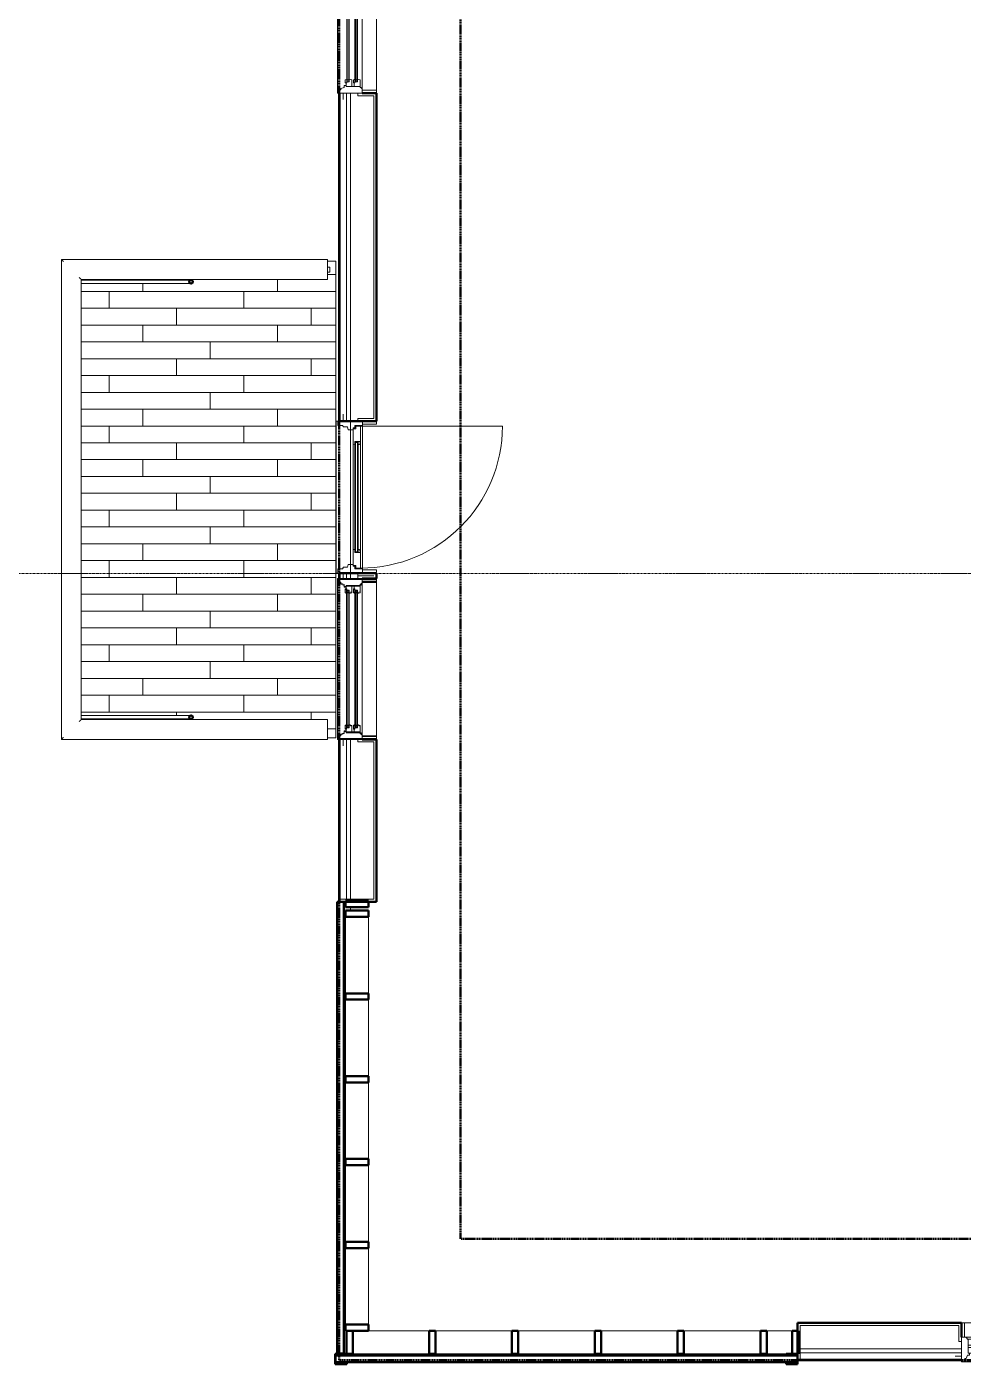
# Model space of a CAD drawing. Header units: inches. Extents: x -4235 to -464, y 9767 to 12463.
# Drawn here: x -3935 to -3712.3, y 9979.3 to 10297.2 of the extents above; entities that cross this region are included whole.
import ezdxf

# ---------------------------------------------------------------- set-up
doc = ezdxf.new("R2010")
doc.units = ezdxf.units.IN
doc.header["$MEASUREMENT"] = 0
doc.linetypes.add('Dash 1_16_', pattern=[0.125, 0.0625, -0.0625])
doc.linetypes.add('Grid Line 1_2_', pattern=[0.875, 0.5, -0.125, 0.125, -0.125])
for name, color, linetype, lineweight in [('A-DOOR-3', 31, 'Continuous', 9), ('A-DOOR-4', 31, 'Continuous', 20), ('A-DOOR-FRAM', 31, 'Continuous', 9), ('A-DOOR-FRAM-2', 31, 'Continuous', 20), ('A-DOOR-GLAZ', 31, 'Continuous', 9), ('A-FLOR-3', 192, 'Continuous', 9), ('A-FLOR-HRAL', 11, 'Continuous', 9), ('A-FLOR-PATT-1', 9, 'Continuous', 9), ('A-GLAZ-1', 151, 'Continuous', 9), ('A-GLAZ-2', 151, 'Continuous', 20), ('A-GLAZ-CWMG', 51, 'Continuous', 9), ('A-GLAZ-CWMG-1', 51, 'Continuous', 50), ('A-WALL', 113, 'Continuous', 13), ('A-WALL-4', 113, 'Continuous', 50), ('A-WALL-5', 113, 'Continuous', 9), ('C-PROP-LINE-1', 91, 'Dash 1_16_', 50), ('S-GRID-1', 1, 'Grid Line 1_2_', 9)]:
    doc.layers.add(name, color=color, linetype=linetype, lineweight=lineweight)

# ---------------------------------------------------------------- blocks, each defined once
blk = doc.blocks.new('Window-Double_Hung-Andersen-400_Series-Tilt_Wash - DOUBLE HUNG - COTTAGE - 3RD FLOOR-V3-BACKGROUND - 3RD FLOOR')
at = {"layer": 'A-GLAZ-1'}
for p, q in [((-16.29, 2.5), (-15.7, 2.5)), ((-16.29, 2.12), (-15.7, 2.12)), ((-16.29, 0.56), (-15.7, 0.56)), ((-16.29, 0.19), (-15.7, 0.19)), ((-15.82, 2.5), (-15.82, 2.12)), ((-15.82, 0.56), (-15.82, 0.19)), ((-15.7, 2.62), (15.7, 2.62)), ((-15.7, 2.5), (15.7, 2.5)), ((-15.7, 2.12), (15.7, 2.12)), ((-15.7, 2), (15.7, 2)), ((-15.7, 0.69), (15.7, 0.69)), ((-15.7, 0.56), (15.7, 0.56)), ((-15.7, 0.19), (15.7, 0.19)), ((-15.7, 0.06), (15.7, 0.06)), ((16.29, 2.5), (15.7, 2.5)), ((16.29, 2.12), (15.7, 2.12)), ((16.29, 0.56), (15.7, 0.56)), ((16.29, 0.19), (15.7, 0.19)), ((15.82, 2.5), (15.82, 2.12)), ((15.82, 0.56), (15.82, 0.19)), ((18.95, -1.06), (-18.95, -1.06)), ((-18.95, -1.06), (-18.95, -4.44)), ((-18.32, -1.06), (-18.32, -4.44)), ((18.32, -1.06), (18.32, -4.44)), ((18.95, -4.44), (18.95, -1.06)), ((18.95, -2.44), (19.01, -2.44)), ((-18.95, -4.44), (18.95, -4.44)), ((19.01, -3.94), (18.95, -3.94))]:
    blk.add_line(p, q, dxfattribs=at)
at = {"layer": 'A-GLAZ-2'}
for p, q in [((-19.01, 3.44), (-20.51, 3.44)), ((19.01, 4.81), (-19.01, 4.81)), ((-19.01, 4.81), (-19.01, -1.06)), ((-18.2, 4.81), (-18.2, 4)), ((-18.2, 4), (-17.92, 4)), ((-17.92, 4), (-17.61, 3.19)), ((-17.61, 3.19), (-17.14, 3.19)), ((-17.14, 3.19), (-17.14, 2.75)), ((17.14, 3.19), (17.14, 2.75)), ((17.61, 3.19), (17.14, 3.19)), ((17.92, 4), (17.61, 3.19)), ((18.2, 4), (17.92, 4)), ((18.2, 4.81), (18.2, 4)), ((19.01, -1.06), (19.01, 4.81)), ((19.01, 3.44), (20.51, 3.44)), ((-17.42, 2.75), (-16.57, 2.75)), ((-17.42, 2.75), (-17.42, -0.56)), ((-17.42, 1.37), (-15.86, 1.37)), ((-17.42, 0.81), (-16.57, 0.81)), ((-15.86, 2.97), (-16.57, 2.97)), ((-16.57, 2.62), (-16.57, 2.97)), ((-15.7, 2.62), (-16.57, 2.62)), ((-15.86, 1.03), (-16.57, 1.03)), ((-16.57, 0.69), (-16.57, 1.03)), ((-15.7, 0.69), (-16.57, 0.69)), ((-16.29, 2.62), (-16.29, 2)), ((-15.7, 2), (-16.29, 2)), ((-16.29, 0.69), (-16.29, 0.06)), ((-15.7, 0.06), (-16.29, 0.06)), ((-15.86, 2.97), (-15.7, 2.62)), ((-15.86, 1.37), (-15.7, 2)), ((-15.86, 1.03), (-15.7, 0.69)), ((-15.86, -0.56), (-15.7, 0.06)), ((15.86, 2.97), (15.7, 2.62)), ((15.7, 2.62), (16.57, 2.62)), ((15.7, 2), (16.29, 2)), ((15.86, 1.37), (15.7, 2)), ((15.86, 1.03), (15.7, 0.69)), ((15.7, 0.69), (16.57, 0.69)), ((15.7, 0.06), (16.29, 0.06)), ((15.86, -0.56), (15.7, 0.06)), ((15.86, 2.97), (16.57, 2.97)), ((17.42, 1.37), (15.86, 1.37)), ((15.86, 1.03), (16.57, 1.03)), ((16.29, 2.62), (16.29, 2)), ((16.29, 0.69), (16.29, 0.06)), ((16.57, 2.62), (16.57, 2.97)), ((17.42, 2.75), (16.57, 2.75)), ((16.57, 0.69), (16.57, 1.03)), ((17.42, 0.81), (16.57, 0.81)), ((17.42, 2.75), (17.42, -0.56)), ((-19.01, -1.06), (19.01, -1.06)), ((-17.67, -0.78), (-18, -1.06)), ((-17.67, -0.78), (-17.67, -0.56)), ((-17.67, -0.56), (-15.86, -0.56)), ((17.67, -0.56), (15.86, -0.56)), ((17.67, -0.78), (17.67, -0.56)), ((17.67, -0.78), (18, -1.06))]:
    blk.add_line(p, q, dxfattribs=at)
blk = doc.blocks.new('Door-Inswing-Andersen-400_Series-Single - 3_ 0-1_8_ x 6_ 7-1_2_ - 3rd floor-V4-BACKGROUND - 3RD FLOOR')
at = {"layer": 'A-DOOR-3'}
blk.add_line((16.87, -0.66), (16.87, -34.41), dxfattribs=at)
blk.add_arc((16.87, -0.66), 33.75, 180, 270, dxfattribs=at)
at = {"layer": 'A-DOOR-4'}
for p, q in [((-16.26, 0.42), (-16.87, 0.41)), ((-16.87, 0.41), (-16.87, -0.66)), ((-16.26, 1.06), (-16.26, 0.42)), ((-16.26, 1.06), (-12.44, 1.06)), ((-13.19, 0.66), (-12.44, 0.66)), ((-13.19, -0.66), (-13.19, 0.66)), ((-12.44, 0.75), (-12.47, 1.06)), ((12.44, 1.06), (-12.44, 1.06)), ((-12.44, 0.66), (-12.44, 0.75)), ((16.26, 1.06), (12.44, 1.06)), ((12.44, 0.75), (12.47, 1.06)), ((12.44, 0.66), (12.44, 0.75)), ((13.19, 0.66), (12.44, 0.66)), ((13.19, -0.66), (13.19, 0.66)), ((16.26, 1.06), (16.26, 0.42)), ((16.26, 0.42), (16.87, 0.41)), ((16.87, 0.41), (16.87, -0.66)), ((-16.87, -0.66), (-12.44, -0.66)), ((-12.44, -0.09), (-13.19, -0.09)), ((-13.19, -0.59), (-12.67, -0.59)), ((-13.19, -0.66), (-13.19, -0.59)), ((-12.67, -0.59), (-12.47, -0.34)), ((-12.47, -0.34), (-12.44, -0.16)), ((-12.44, -0.16), (-12.44, -0.09)), ((12.44, -0.66), (-12.44, -0.66)), ((12.44, -0.09), (13.19, -0.09)), ((12.44, -0.16), (12.44, -0.09)), ((12.47, -0.34), (12.44, -0.16)), ((16.87, -0.66), (12.44, -0.66)), ((12.67, -0.59), (12.47, -0.34)), ((13.19, -0.59), (12.67, -0.59)), ((13.19, -0.66), (13.19, -0.59))]:
    blk.add_line(p, q, dxfattribs=at)
at = {"layer": 'A-DOOR-FRAM'}
for p, q in [((-17.31, -1.13), (-17.94, -1.13)), ((-17.94, -1.13), (-17.94, -4.44)), ((-17.31, -4.44), (-17.31, -1.13)), ((17.94, -1.13), (17.31, -1.13)), ((17.31, -1.13), (17.31, -4.44)), ((17.94, -4.44), (17.94, -1.13)), ((-17.94, -4.44), (-17.31, -4.44)), ((17.31, -4.44), (17.94, -4.44))]:
    blk.add_line(p, q, dxfattribs=at)
at = {"layer": 'A-DOOR-FRAM-2'}
for p, q in [((-19.69, 3.44), (-18.06, 3.44)), ((18.06, 5.09), (-18.06, 5.09)), ((-18.06, 5.09), (-18.06, 4.44)), ((-18.06, 4.75), (-18.06, -1.13)), ((-18.06, 4.75), (-17.03, 4.75)), ((-17.03, 3.63), (-17.03, 4.75)), ((-16.69, 3.39), (-17.03, 3.63)), ((-16.69, 2.39), (-16.69, 3.39)), ((16.69, 3.39), (17.03, 3.63)), ((16.69, 2.39), (16.69, 3.39)), ((17.03, 3.63), (17.03, 4.75)), ((18.06, 4.75), (17.03, 4.75)), ((18.06, 4.44), (18.06, 5.09)), ((18.06, 4.75), (18.06, -1.13)), ((19.69, 3.44), (18.06, 3.44)), ((-17.03, 0.66), (-16.45, 0.66)), ((-17.03, -1.13), (-17.03, 0.66)), ((-16, 2.23), (-16.69, 2.39)), ((-16.45, 0.66), (-16.45, 1.09)), ((-16.45, 1.09), (-16, 1.09)), ((-16, 1.09), (-16, 2.23)), ((16, 2.23), (16.69, 2.39)), ((16, 1.09), (16, 2.23)), ((16.45, 1.09), (16, 1.09)), ((16.45, 0.66), (16.45, 1.09)), ((17.03, 0.66), (16.45, 0.66)), ((17.03, -1.13), (17.03, 0.66)), ((-18.06, -1.13), (-17.94, -1.13)), ((-17.69, -1.13), (-18.06, -1.13)), ((-18.06, -1.13), (-17.03, -1.13)), ((-17.31, -1.13), (17.31, -1.13)), ((18.06, -1.13), (17.03, -1.13)), ((17.94, -1.13), (18.06, -1.13))]:
    blk.add_line(p, q, dxfattribs=at)
at = {"layer": 'A-DOOR-GLAZ'}
for p, q in [((-12.44, 0.5), (-13.19, 0.5)), ((-13.19, 0.06), (-12.44, 0.06)), ((-12.98, 0.5), (-12.98, 0.06)), ((12.44, 0.66), (-12.44, 0.66)), ((12.44, 0.5), (-12.44, 0.5)), ((12.44, 0.06), (-12.44, 0.06)), ((12.44, 0.5), (13.19, 0.5)), ((13.19, 0.06), (12.44, 0.06)), ((12.98, 0.5), (12.98, 0.06)), ((12.44, -0.09), (-12.44, -0.09))]:
    blk.add_line(p, q, dxfattribs=at)
blk = doc.blocks.new('Window-Double_Hung-Andersen-400_Series-Tilt_Wash - DOUBLE HUNG - COTTAGE - 3RD FLOOR-2889114-BACKGROUND - 3RD FLOOR')
at = {"layer": 'A-GLAZ-1'}
for p, q in [((-16.29, 2.5), (-15.7, 2.5)), ((-16.29, 2.12), (-15.7, 2.12)), ((-16.29, 0.56), (-15.7, 0.56)), ((-16.29, 0.19), (-15.7, 0.19)), ((-15.82, 2.5), (-15.82, 2.12)), ((-15.82, 0.56), (-15.82, 0.19)), ((-15.7, 2.62), (15.7, 2.62)), ((-15.7, 2.5), (15.7, 2.5)), ((-15.7, 2.12), (15.7, 2.12)), ((-15.7, 2), (15.7, 2)), ((-15.7, 0.69), (15.7, 0.69)), ((-15.7, 0.56), (15.7, 0.56)), ((-15.7, 0.19), (15.7, 0.19)), ((-15.7, 0.06), (15.7, 0.06)), ((16.29, 2.5), (15.7, 2.5)), ((16.29, 2.12), (15.7, 2.12)), ((16.29, 0.56), (15.7, 0.56)), ((16.29, 0.19), (15.7, 0.19)), ((15.82, 2.5), (15.82, 2.12)), ((15.82, 0.56), (15.82, 0.19)), ((-19.01, -2.44), (-18.95, -2.44)), ((18.95, -1.06), (-18.95, -1.06)), ((-18.95, -1.06), (-18.95, -4.44)), ((-18.32, -1.06), (-18.32, -4.44)), ((18.32, -1.06), (18.32, -4.44)), ((18.95, -4.44), (18.95, -1.06)), ((18.95, -2.44), (19.01, -2.44)), ((-18.95, -3.94), (-19.01, -3.94)), ((-18.95, -4.44), (18.95, -4.44)), ((19.01, -3.94), (18.95, -3.94))]:
    blk.add_line(p, q, dxfattribs=at)
at = {"layer": 'A-GLAZ-2'}
for p, q in [((-19.01, 3.44), (-20.51, 3.44)), ((19.01, 4.81), (-19.01, 4.81)), ((-19.01, 4.81), (-19.01, -1.06)), ((-18.2, 4.81), (-18.2, 4)), ((-18.2, 4), (-17.92, 4)), ((-17.92, 4), (-17.61, 3.19)), ((-17.61, 3.19), (-17.14, 3.19)), ((-17.14, 3.19), (-17.14, 2.75)), ((17.14, 3.19), (17.14, 2.75)), ((17.61, 3.19), (17.14, 3.19)), ((17.92, 4), (17.61, 3.19)), ((18.2, 4), (17.92, 4)), ((18.2, 4.81), (18.2, 4)), ((19.01, -1.06), (19.01, 4.81)), ((19.01, 3.44), (20.51, 3.44)), ((-17.42, 2.75), (-16.57, 2.75)), ((-17.42, 2.75), (-17.42, -0.56)), ((-17.42, 1.37), (-15.86, 1.37)), ((-17.42, 0.81), (-16.57, 0.81)), ((-15.86, 2.97), (-16.57, 2.97)), ((-16.57, 2.62), (-16.57, 2.97)), ((-15.7, 2.62), (-16.57, 2.62)), ((-15.86, 1.03), (-16.57, 1.03)), ((-16.57, 0.69), (-16.57, 1.03)), ((-15.7, 0.69), (-16.57, 0.69)), ((-16.29, 2.62), (-16.29, 2)), ((-15.7, 2), (-16.29, 2)), ((-16.29, 0.69), (-16.29, 0.06)), ((-15.7, 0.06), (-16.29, 0.06)), ((-15.86, 2.97), (-15.7, 2.62)), ((-15.86, 1.37), (-15.7, 2)), ((-15.86, 1.03), (-15.7, 0.69)), ((-15.86, -0.56), (-15.7, 0.06)), ((15.86, 2.97), (15.7, 2.62)), ((15.7, 2.62), (16.57, 2.62)), ((15.7, 2), (16.29, 2)), ((15.86, 1.37), (15.7, 2)), ((15.86, 1.03), (15.7, 0.69)), ((15.7, 0.69), (16.57, 0.69)), ((15.7, 0.06), (16.29, 0.06)), ((15.86, -0.56), (15.7, 0.06)), ((15.86, 2.97), (16.57, 2.97)), ((17.42, 1.37), (15.86, 1.37)), ((15.86, 1.03), (16.57, 1.03)), ((16.29, 2.62), (16.29, 2)), ((16.29, 0.69), (16.29, 0.06)), ((16.57, 2.62), (16.57, 2.97)), ((17.42, 2.75), (16.57, 2.75)), ((16.57, 0.69), (16.57, 1.03)), ((17.42, 0.81), (16.57, 0.81)), ((17.42, 2.75), (17.42, -0.56)), ((-19.01, -1.06), (19.01, -1.06)), ((-17.67, -0.78), (-18, -1.06)), ((-17.67, -0.78), (-17.67, -0.56)), ((-17.67, -0.56), (-15.86, -0.56)), ((17.67, -0.56), (15.86, -0.56)), ((17.67, -0.78), (17.67, -0.56)), ((17.67, -0.78), (18, -1.06))]:
    blk.add_line(p, q, dxfattribs=at)
blk = doc.blocks.new('Rectangular Mullion - Profile_Polycarbonate_Upper and left-2704980-BACKGROUND - 3RD FLOOR')
at = {"layer": 'A-GLAZ-CWMG-1'}
for p, q in [((-2.75, 1.29), (0, 1.29)), ((-2.75, 0.79), (-2.75, 1.29)), ((-2.5, 0.79), (-2.75, 0.79)), ((-0.06, 1.22), (-2.69, 1.22)), ((-2.69, 1.22), (-2.69, 0.85)), ((-2.69, 0.85), (-2.5, 0.85)), ((-2.5, 0.85), (-2.5, 0.79)), ((-0.06, -1.15), (-0.06, 1.22)), ((0, 1.29), (0, -1.21)), ((-2.75, -1.21), (-2.75, -0.79)), ((-2.75, -0.79), (-2.5, -0.79)), ((0, -1.21), (-2.75, -1.21)), ((-2.5, -0.85), (-2.69, -0.85)), ((-2.69, -0.85), (-2.69, -1.15)), ((-2.69, -1.15), (-0.06, -1.15)), ((-2.5, -0.79), (-2.5, -0.85))]:
    blk.add_line(p, q, dxfattribs=at)
blk = doc.blocks.new('Rectangular Mullion - Profile_Polycarbonate_right-2704981-BACKGROUND - 3RD FLOOR')
at = {"layer": 'A-GLAZ-CWMG-1'}
for p, q in [((0, 1.29), (-2.75, 1.29)), ((-2.75, 1.29), (-2.75, 0.79)), ((-2.75, 0.79), (-2.5, 0.79)), ((-2.69, 0.85), (-2.69, 1.22)), ((-2.69, 1.22), (-0.06, 1.22)), ((-2.5, 0.85), (-2.69, 0.85)), ((-2.5, 0.79), (-2.5, 0.85)), ((-0.06, 1.22), (-0.06, -1.15)), ((0, -1.21), (0, 1.29)), ((-2.5, -0.79), (-2.75, -0.79)), ((-2.75, -0.79), (-2.75, -1.21)), ((-2.75, -1.21), (0, -1.21)), ((-2.69, -1.15), (-2.69, -0.85)), ((-2.69, -0.85), (-2.5, -0.85)), ((-0.06, -1.15), (-2.69, -1.15)), ((-2.5, -0.85), (-2.5, -0.79))]:
    blk.add_line(p, q, dxfattribs=at)
blk = doc.blocks.new('Rectangular Mullion - Stud - Vertical-2193585-BACKGROUND - 3RD FLOOR')
at = {"layer": 'A-GLAZ-CWMG-1'}
for p, q in [((-1.5, -2.75), (-1.5, 2.75)), ((-1.5, 2.75), (0, 2.75)), ((0, 2.75), (0, -2.75)), ((0, -2.75), (-1.5, -2.75))]:
    blk.add_line(p, q, dxfattribs=at)
blk = doc.blocks.new('Rectangular Mullion - Stud - Vertical-2193592-BACKGROUND - 3RD FLOOR')
at = {"layer": 'A-GLAZ-CWMG-1'}
for p, q in [((0, 2.75), (-1.5, 2.75)), ((-1.5, 2.75), (-1.5, -2.75)), ((0, -2.75), (0, 2.75)), ((-1.5, -2.75), (0, -2.75))]:
    blk.add_line(p, q, dxfattribs=at)
blk = doc.blocks.new('Rectangular Mullion - Stud - Base_Head-1740475-BACKGROUND - 3RD FLOOR')
at = {"layer": 'A-GLAZ-CWMG'}
for p, q in [((-2075.11, 12054.04), (-2075.11, 12072.22)), ((-2069.61, 12072.22), (-2069.61, 12054.04))]:
    blk.add_line(p, q, dxfattribs=at)
blk = doc.blocks.new('Rectangular Mullion - Stud - Vertical-2193584-BACKGROUND - 3RD FLOOR')
at = {"layer": 'A-GLAZ-CWMG-1'}
for p, q in [((0, -2.75), (0, 2.75)), ((0, 2.75), (1.5, 2.75)), ((1.5, 2.75), (1.5, -2.75)), ((1.5, -2.75), (0, -2.75))]:
    blk.add_line(p, q, dxfattribs=at)
blk = doc.blocks.new('Rectangular Mullion - Stud - Base_Head-1773364-BACKGROUND - 3RD FLOOR')
at = {"layer": 'A-GLAZ-CWMG'}
for p, q in [((-3859.04, 12048.57), (-3859.04, 12066.75)), ((-3853.54, 12066.75), (-3853.54, 12048.57))]:
    blk.add_line(p, q, dxfattribs=at)
blk = doc.blocks.new('Rectangular Mullion - Stud - Base_Head-1991780-BACKGROUND - 3RD FLOOR')
at = {"layer": 'A-GLAZ-CWMG'}
for p, q in [((-3759.06, 9987.19), (-3753.02, 9987.19)), ((-3754.46, 9981.69), (-3759.06, 9981.69))]:
    blk.add_line(p, q, dxfattribs=at)
blk = doc.blocks.new('Rectangular Mullion - Stud - Vertical-2193583-BACKGROUND - 3RD FLOOR')
at = {"layer": 'A-GLAZ-CWMG-1'}
for p, q in [((0, -2.75), (0, 2.75)), ((0, 2.75), (1.5, 2.75)), ((1.5, 2.75), (1.5, -2.75)), ((1.5, -2.75), (0, -2.75))]:
    blk.add_line(p, q, dxfattribs=at)
blk = doc.blocks.new('Rectangular Mullion - Stud - Base_Head-1991782-BACKGROUND - 3RD FLOOR')
at = {"layer": 'A-GLAZ-CWMG'}
for p, q in [((-3853.72, 9987.19), (-3839.29, 9987.19)), ((-3839.29, 9981.69), (-3857.47, 9981.69))]:
    blk.add_line(p, q, dxfattribs=at)
blk = doc.blocks.new('Rectangular Mullion - Stud - Vertical-1991714-BACKGROUND - 3RD FLOOR')
at = {"layer": 'A-GLAZ-CWMG-1'}
for p, q in [((-1.5, 2.75), (0, 2.75)), ((-1.5, -2.75), (-1.5, 2.75)), ((0, 2.75), (0, -2.75)), ((0, -2.75), (-1.5, -2.75))]:
    blk.add_line(p, q, dxfattribs=at)
blk = doc.blocks.new('Rectangular Mullion - Stud - Vertical-2193579-BACKGROUND - 3RD FLOOR')
at = {"layer": 'A-GLAZ-CWMG-1'}
for p, q in [((-1.5, 2.75), (-1.5, -2.75)), ((0, 2.75), (-1.5, 2.75)), ((0, -2.75), (0, 2.75)), ((-1.5, -2.75), (0, -2.75))]:
    blk.add_line(p, q, dxfattribs=at)
blk = doc.blocks.new('Rectangular Mullion - Stud - Base_Head-1741132-BACKGROUND - 3RD FLOOR')
at = {"layer": 'A-GLAZ-CWMG'}
for p, q in [((-3819.61, 12115.84), (-3837.79, 12115.84)), ((-3837.79, 12110.34), (-3819.61, 12110.34))]:
    blk.add_line(p, q, dxfattribs=at)
blk = doc.blocks.new('Rectangular Mullion - Stud - Vertical-2193575-BACKGROUND - 3RD FLOOR')
at = {"layer": 'A-GLAZ-CWMG-1'}
for p, q in [((0, 2.75), (1.5, 2.75)), ((0, -2.75), (0, 2.75)), ((1.5, 2.75), (1.5, -2.75)), ((1.5, -2.75), (0, -2.75))]:
    blk.add_line(p, q, dxfattribs=at)
blk = doc.blocks.new('Rectangular Mullion - Stud - Base_Head-1991710-BACKGROUND - 3RD FLOOR')
at = {"layer": 'A-GLAZ-CWMG'}
for p, q in [((-3859.22, 10085.61), (-3859.22, 10067.42)), ((-3853.72, 10067.42), (-3853.72, 10085.61))]:
    blk.add_line(p, q, dxfattribs=at)
blk = doc.blocks.new('Rectangular Mullion - Stud - Vertical-2193576-BACKGROUND - 3RD FLOOR')
at = {"layer": 'A-GLAZ-CWMG-1'}
for p, q in [((0, 2.75), (1.5, 2.75)), ((0, -2.75), (0, 2.75)), ((1.5, 2.75), (1.5, -2.75)), ((1.5, -2.75), (0, -2.75))]:
    blk.add_line(p, q, dxfattribs=at)
blk = doc.blocks.new('Rectangular Mullion - Stud - Base_Head-V7-BACKGROUND - 3RD FLOOR')
at = {"layer": 'A-GLAZ-CWMG'}
for p, q in [((-3859.22, 10006.87), (-3859.22, 9988.69)), ((-3853.72, 9988.69), (-3853.72, 10006.87))]:
    blk.add_line(p, q, dxfattribs=at)
blk = doc.blocks.new('Window-Double_Hung-Andersen-400_Series-Tilt_Wash - DOUBLE HUNG - COTTAGE - 3RD FLOOR-2888224-BACKGROUND - 3RD FLOOR')
at = {"layer": 'A-GLAZ-1'}
for p, q in [((-16.29, 2.5), (-15.7, 2.5)), ((-16.29, 2.12), (-15.7, 2.12)), ((-16.29, 0.56), (-15.7, 0.56)), ((-16.29, 0.19), (-15.7, 0.19)), ((-15.82, 2.5), (-15.82, 2.12)), ((-15.82, 0.56), (-15.82, 0.19)), ((-15.7, 2.62), (15.7, 2.62)), ((-15.7, 2.5), (15.7, 2.5)), ((-15.7, 2.12), (15.7, 2.12)), ((-15.7, 2), (15.7, 2)), ((-15.7, 0.69), (15.7, 0.69)), ((-15.7, 0.56), (15.7, 0.56)), ((-15.7, 0.19), (15.7, 0.19)), ((-15.7, 0.06), (15.7, 0.06)), ((16.29, 2.5), (15.7, 2.5)), ((16.29, 2.12), (15.7, 2.12)), ((16.29, 0.56), (15.7, 0.56)), ((16.29, 0.19), (15.7, 0.19)), ((15.82, 2.5), (15.82, 2.12)), ((15.82, 0.56), (15.82, 0.19)), ((-19.01, -2.44), (-18.95, -2.44)), ((18.95, -1.06), (-18.95, -1.06)), ((-18.95, -1.06), (-18.95, -4.44)), ((-18.32, -1.06), (-18.32, -4.44)), ((18.32, -1.06), (18.32, -4.44)), ((18.95, -4.44), (18.95, -1.06)), ((18.95, -2.44), (19.01, -2.44)), ((-18.95, -3.94), (-19.01, -3.94)), ((-18.95, -4.44), (18.95, -4.44)), ((19.01, -3.94), (18.95, -3.94))]:
    blk.add_line(p, q, dxfattribs=at)
at = {"layer": 'A-GLAZ-2'}
for p, q in [((-19.01, 3.44), (-20.51, 3.44)), ((19.01, 4.81), (-19.01, 4.81)), ((-19.01, 4.81), (-19.01, -1.06)), ((-18.2, 4.81), (-18.2, 4)), ((-18.2, 4), (-17.92, 4)), ((-17.92, 4), (-17.61, 3.19)), ((-17.61, 3.19), (-17.14, 3.19)), ((-17.14, 3.19), (-17.14, 2.75)), ((17.14, 3.19), (17.14, 2.75)), ((17.61, 3.19), (17.14, 3.19)), ((17.92, 4), (17.61, 3.19)), ((18.2, 4), (17.92, 4)), ((18.2, 4.81), (18.2, 4)), ((19.01, -1.06), (19.01, 4.81)), ((19.01, 3.44), (20.51, 3.44)), ((-17.42, 2.75), (-16.57, 2.75)), ((-17.42, 2.75), (-17.42, -0.56)), ((-17.42, 1.37), (-15.86, 1.37)), ((-17.42, 0.81), (-16.57, 0.81)), ((-15.86, 2.97), (-16.57, 2.97)), ((-16.57, 2.62), (-16.57, 2.97)), ((-15.7, 2.62), (-16.57, 2.62)), ((-15.86, 1.03), (-16.57, 1.03)), ((-16.57, 0.69), (-16.57, 1.03)), ((-15.7, 0.69), (-16.57, 0.69)), ((-16.29, 2.62), (-16.29, 2)), ((-15.7, 2), (-16.29, 2)), ((-16.29, 0.69), (-16.29, 0.06)), ((-15.7, 0.06), (-16.29, 0.06)), ((-15.86, 2.97), (-15.7, 2.62)), ((-15.86, 1.37), (-15.7, 2)), ((-15.86, 1.03), (-15.7, 0.69)), ((-15.86, -0.56), (-15.7, 0.06)), ((15.86, 2.97), (15.7, 2.62)), ((15.7, 2.62), (16.57, 2.62)), ((15.7, 2), (16.29, 2)), ((15.86, 1.37), (15.7, 2)), ((15.86, 1.03), (15.7, 0.69)), ((15.7, 0.69), (16.57, 0.69)), ((15.7, 0.06), (16.29, 0.06)), ((15.86, -0.56), (15.7, 0.06)), ((15.86, 2.97), (16.57, 2.97)), ((17.42, 1.37), (15.86, 1.37)), ((15.86, 1.03), (16.57, 1.03)), ((16.29, 2.62), (16.29, 2)), ((16.29, 0.69), (16.29, 0.06)), ((16.57, 2.62), (16.57, 2.97)), ((17.42, 2.75), (16.57, 2.75)), ((16.57, 0.69), (16.57, 1.03)), ((17.42, 0.81), (16.57, 0.81)), ((17.42, 2.75), (17.42, -0.56)), ((-19.01, -1.06), (19.01, -1.06)), ((-17.67, -0.78), (-18, -1.06)), ((-17.67, -0.78), (-17.67, -0.56)), ((-17.67, -0.56), (-15.86, -0.56)), ((17.67, -0.56), (15.86, -0.56)), ((17.67, -0.78), (17.67, -0.56)), ((17.67, -0.78), (18, -1.06))]:
    blk.add_line(p, q, dxfattribs=at)
blk = doc.blocks.new('Window-Double_Hung-Andersen-400_Series-Tilt_Wash - DOUBLE HUNG - COTTAGE - 3RD FLOOR-V20-BACKGROUND - 3RD FLOOR')
at = {"layer": 'A-GLAZ-1'}
for p, q in [((-18.95, 4.44), (18.95, 4.44)), ((-18.95, 1.06), (-18.95, 4.44)), ((-18.32, 1.06), (-18.32, 4.44)), ((18.32, 1.06), (18.32, 4.44)), ((18.95, 4.44), (18.95, 1.06)), ((18.95, 3.94), (19.01, 3.94)), ((18.95, 1.06), (-18.95, 1.06)), ((19.01, 2.44), (18.95, 2.44)), ((-16.29, -0.19), (-15.7, -0.19)), ((-16.29, -0.56), (-15.7, -0.56)), ((-16.29, -2.13), (-15.7, -2.13)), ((-16.29, -2.5), (-15.7, -2.5)), ((-15.82, -0.56), (-15.82, -0.19)), ((-15.82, -2.5), (-15.82, -2.13)), ((-15.7, -0.06), (15.7, -0.06)), ((-15.7, -0.19), (15.7, -0.19)), ((-15.7, -0.56), (15.7, -0.56)), ((-15.7, -0.69), (15.7, -0.69)), ((-15.7, -2), (15.7, -2)), ((-15.7, -2.13), (15.7, -2.13)), ((-15.7, -2.5), (15.7, -2.5)), ((-15.7, -2.63), (15.7, -2.63)), ((16.29, -0.19), (15.7, -0.19)), ((16.29, -0.56), (15.7, -0.56)), ((16.29, -2.13), (15.7, -2.13)), ((16.29, -2.5), (15.7, -2.5)), ((15.82, -0.56), (15.82, -0.19)), ((15.82, -2.5), (15.82, -2.13))]:
    blk.add_line(p, q, dxfattribs=at)
at = {"layer": 'A-GLAZ-2'}
for p, q in [((-19.01, 1.06), (19.01, 1.06)), ((-19.01, -4.81), (-19.01, 1.06)), ((-17.67, 0.78), (-18, 1.06)), ((-17.67, 0.78), (-17.67, 0.56)), ((-17.67, 0.56), (-15.86, 0.56)), ((-17.42, -2.75), (-17.42, 0.56)), ((-15.86, 0.56), (-15.7, -0.06)), ((15.86, 0.56), (15.7, -0.06)), ((17.67, 0.56), (15.86, 0.56)), ((17.42, -2.75), (17.42, 0.56)), ((17.67, 0.78), (18, 1.06)), ((17.67, 0.78), (17.67, 0.56)), ((19.01, 1.06), (19.01, -4.81)), ((-17.42, -0.81), (-16.57, -0.81)), ((-17.42, -1.38), (-15.86, -1.38)), ((-17.42, -2.75), (-16.57, -2.75)), ((-17.14, -3.19), (-17.14, -2.75)), ((-16.57, -0.69), (-16.57, -1.03)), ((-15.7, -0.69), (-16.57, -0.69)), ((-15.86, -1.03), (-16.57, -1.03)), ((-16.57, -2.63), (-16.57, -2.97)), ((-15.7, -2.63), (-16.57, -2.63)), ((-15.86, -2.97), (-16.57, -2.97)), ((-16.29, -0.69), (-16.29, -0.06)), ((-15.7, -0.06), (-16.29, -0.06)), ((-16.29, -2.63), (-16.29, -2)), ((-15.7, -2), (-16.29, -2)), ((-15.86, -1.03), (-15.7, -0.69)), ((-15.86, -1.38), (-15.7, -2)), ((-15.86, -2.97), (-15.7, -2.63)), ((15.7, -0.06), (16.29, -0.06)), ((15.86, -1.03), (15.7, -0.69)), ((15.7, -0.69), (16.57, -0.69)), ((15.86, -1.38), (15.7, -2)), ((15.7, -2), (16.29, -2)), ((15.86, -2.97), (15.7, -2.63)), ((15.7, -2.63), (16.57, -2.63)), ((15.86, -1.03), (16.57, -1.03)), ((17.42, -1.38), (15.86, -1.38)), ((15.86, -2.97), (16.57, -2.97)), ((16.29, -0.69), (16.29, -0.06)), ((16.29, -2.63), (16.29, -2)), ((16.57, -0.69), (16.57, -1.03)), ((17.42, -0.81), (16.57, -0.81)), ((16.57, -2.63), (16.57, -2.97)), ((17.42, -2.75), (16.57, -2.75)), ((17.14, -3.19), (17.14, -2.75)), ((-19.01, -3.44), (-20.51, -3.44)), ((19.01, -4.81), (-19.01, -4.81)), ((-18.2, -4), (-17.92, -4)), ((-18.2, -4.81), (-18.2, -4)), ((-17.92, -4), (-17.61, -3.19)), ((-17.61, -3.19), (-17.14, -3.19)), ((17.61, -3.19), (17.14, -3.19)), ((17.92, -4), (17.61, -3.19)), ((18.2, -4), (17.92, -4)), ((18.2, -4.81), (18.2, -4)), ((19.01, -3.44), (20.51, -3.44))]:
    blk.add_line(p, q, dxfattribs=at)
blk = doc.blocks.new('Railing - Baluster_01-2700443-BACKGROUND - 3RD FLOOR')
at = {"layer": 'A-FLOR-HRAL'}
for p, q in [((-0.59, 1.18), (0.59, 1.18)), ((-0.59, 0.59), (-0.59, 1.18)), ((0.59, 1.18), (0.59, 0.59))]:
    blk.add_line(p, q, dxfattribs=at)
blk = doc.blocks.new('Railing - Railing-2700306-BACKGROUND - 3RD FLOOR')
at = {"layer": 'A-FLOR-HRAL'}
for p, q in [((-3863.47, 10241.84), (-3926.72, 10241.84)), ((-3926.72, 10241.84), (-3926.72, 10127.79)), ((-3863.47, 10241.84), (-3863.47, 10241.37)), ((-3863.47, 10241.37), (-3863.47, 10237.59)), ((-3922, 10237.11), (-3863.47, 10237.11)), ((-3922, 10132.51), (-3922, 10237.11)), ((-3863.47, 10237.59), (-3863.47, 10237.11)), ((-3863.47, 10132.51), (-3922, 10132.51)), ((-3863.47, 10132.51), (-3863.47, 10132.04)), ((-3863.47, 10132.04), (-3863.47, 10128.26)), ((-3926.72, 10127.79), (-3863.47, 10127.79)), ((-3863.47, 10128.26), (-3863.47, 10127.79))]:
    blk.add_line(p, q, dxfattribs=at)
for points, knots in [([(-3926.72, 10241.84), (-3926.72, 10241.84), (-3926.72, 10241.83), (-3926.69, 10241.8), (-3926.66, 10241.78), (-3926.63, 10241.75), (-3926.61, 10241.72), (-3926.58, 10241.69), (-3926.54, 10241.65), (-3926.5, 10241.61), (-3926.46, 10241.58), (-3926.42, 10241.54), (-3926.35, 10241.47), (-3926.29, 10241.41), (-3926.25, 10241.37)], [0, 0, 0, 0, 0.166667, 0.25, 0.333333, 0.416667, 0.458333, 0.5, 0.583333, 0.666667, 0.708333, 0.75, 0.833333, 1, 1, 1, 1]), ([(-3922.47, 10237.59), (-3922.43, 10237.55), (-3922.37, 10237.48), (-3922.29, 10237.41), (-3922.24, 10237.36), (-3922.21, 10237.32), (-3922.18, 10237.29), (-3922.14, 10237.26), (-3922.12, 10237.23), (-3922.09, 10237.21), (-3922.06, 10237.18), (-3922.03, 10237.15), (-3922.01, 10237.12), (-3922, 10237.11), (-3922, 10237.11)], [0, 0, 0, 0, 0.166667, 0.25, 0.333333, 0.375, 0.416667, 0.5, 0.541667, 0.583333, 0.666667, 0.75, 0.833333, 1, 1, 1, 1]), ([(-3922.47, 10132.04), (-3922.43, 10132.08), (-3922.37, 10132.14), (-3922.29, 10132.22), (-3922.24, 10132.27), (-3922.21, 10132.3), (-3922.18, 10132.34), (-3922.14, 10132.37), (-3922.12, 10132.4), (-3922.09, 10132.42), (-3922.06, 10132.45), (-3922.03, 10132.48), (-3922.01, 10132.51), (-3922, 10132.51), (-3922, 10132.51)], [0, 0, 0, 0, 0.166667, 0.25, 0.333333, 0.375, 0.416667, 0.5, 0.541667, 0.583333, 0.666667, 0.75, 0.833333, 1, 1, 1, 1]), ([(-3926.72, 10127.79), (-3926.72, 10127.79), (-3926.72, 10127.8), (-3926.69, 10127.82), (-3926.66, 10127.85), (-3926.63, 10127.88), (-3926.61, 10127.91), (-3926.58, 10127.93), (-3926.54, 10127.97), (-3926.5, 10128.02), (-3926.46, 10128.05), (-3926.42, 10128.09), (-3926.35, 10128.16), (-3926.29, 10128.22), (-3926.25, 10128.26)], [0, 0, 0, 0, 0.166667, 0.25, 0.333333, 0.416667, 0.458333, 0.5, 0.583333, 0.666667, 0.708333, 0.75, 0.833333, 1, 1, 1, 1])]:
    blk.add_open_spline(points, degree=3, knots=knots, dxfattribs=at)
at = {"rotation": 270.0000000000003}
blk.add_blockref('Railing - Baluster_01-2700443-BACKGROUND - 3RD FLOOR', (-3864.06, 10239.48), dxfattribs=at)
blk = doc.blocks.new('Walls 63 - Walls 1-2574417-BACKGROUND - 3RD FLOOR')
at = {"layer": 'A-WALL-4', "flags": 128}
for points in [[(-3895.9, 10236.93), (-3896, 10236.92), (-3896.1, 10236.89), (-3896.19, 10236.84), (-3896.26, 10236.77), (-3896.31, 10236.69), (-3896.33, 10236.6), (-3896.33, 10236.51), (-3896.31, 10236.42), (-3896.26, 10236.34), (-3896.19, 10236.28), (-3896.1, 10236.22), (-3896, 10236.19), (-3895.9, 10236.18)], [(-3895.9, 10236.18), (-3895.8, 10236.19), (-3895.7, 10236.22), (-3895.61, 10236.28), (-3895.55, 10236.34), (-3895.5, 10236.42), (-3895.47, 10236.51), (-3895.47, 10236.6), (-3895.5, 10236.69), (-3895.55, 10236.77), (-3895.61, 10236.84), (-3895.7, 10236.89), (-3895.8, 10236.92), (-3895.9, 10236.93)]]:
    blk.add_lwpolyline(points, dxfattribs=at)
at = {"layer": 'A-WALL-5'}
for p, q in [((-3895.9, 10236.93), (-3922, 10236.93)), ((-3922, 10236.18), (-3895.9, 10236.18))]:
    blk.add_line(p, q, dxfattribs=at)
blk = doc.blocks.new('Walls 64 - Walls 1-2574436-BACKGROUND - 3RD FLOOR')
at = {"layer": 'A-WALL-4', "flags": 128}
for points in [[(-3895.9, 10133.44), (-3896, 10133.43), (-3896.1, 10133.39), (-3896.19, 10133.34), (-3896.26, 10133.28), (-3896.31, 10133.2), (-3896.33, 10133.11), (-3896.33, 10133.02), (-3896.31, 10132.93), (-3896.26, 10132.85), (-3896.19, 10132.78), (-3896.1, 10132.73), (-3896, 10132.7), (-3895.9, 10132.69)], [(-3895.9, 10132.69), (-3895.8, 10132.7), (-3895.7, 10132.73), (-3895.61, 10132.78), (-3895.55, 10132.85), (-3895.5, 10132.93), (-3895.47, 10133.02), (-3895.47, 10133.11), (-3895.5, 10133.2), (-3895.55, 10133.28), (-3895.61, 10133.34), (-3895.7, 10133.39), (-3895.8, 10133.43), (-3895.9, 10133.44)]]:
    blk.add_lwpolyline(points, dxfattribs=at)
at = {"layer": 'A-WALL-5'}
for p, q in [((-3895.9, 10133.44), (-3922, 10133.44)), ((-3922, 10132.69), (-3895.9, 10132.69))]:
    blk.add_line(p, q, dxfattribs=at)
blk = doc.blocks.new('Family - ___-2835860-BACKGROUND - 3RD FLOOR')
at = {"layer": 'C-PROP-LINE-1'}
for p, q in [((-3860.72, 9980.19), (-3860.72, 11434.39)), ((-2636.92, 9980.19), (-3860.72, 9980.19))]:
    blk.add_line(p, q, dxfattribs=at)
blk = doc.blocks.new('Family - ___-2835903-BACKGROUND - 3RD FLOOR')
at = {"layer": 'C-PROP-LINE-1'}
for p, q in [((-3831.82, 10009.09), (-3831.82, 12089.69)), ((-2096.82, 10009.09), (-3831.82, 10009.09))]:
    blk.add_line(p, q, dxfattribs=at)
blk = doc.blocks.new('Family - ___-2835932-BACKGROUND - 3RD FLOOR')
at = {"layer": 'C-PROP-LINE-1'}
for p, q in [((-3860.72, 9980.19), (-3860.72, 12118.59)), ((-2067.92, 9980.19), (-3860.72, 9980.19))]:
    blk.add_line(p, q, dxfattribs=at)

msp = doc.modelspace()

# ---------------------------------------------------------------- hatches: boundary and pattern name
at = {"layer": 'A-FLOR-PATT-1'}
h = msp.add_hatch(dxfattribs=at)
h.set_pattern_fill('FP_12', color=256, style=0, pattern_type=2)
h.set_pattern_definition([(0, (-2819.362, 9466.279), (0, 4), []), (90, (-2819.362, 9466.279), (-8, 8), [4, -28]), (90, (-2803.362, 9470.279), (-8, 8), [4, -28])])
h.paths.add_polyline_path([(-3861.47, 10128.15), (-3861.47, 10241.48), (-3863.47, 10241.48), (-3863.47, 10240.07), (-3862.88, 10240.07), (-3862.88, 10238.89), (-3863.47, 10238.89), (-3863.47, 10237.11), (-3922, 10237.07), (-3922, 10236.93), (-3895.7, 10236.89), (-3895.53, 10236.74), (-3895.5, 10236.65), (-3895.53, 10236.37), (-3895.61, 10236.28), (-3895.8, 10236.19), (-3896.31, 10236.18), (-3922, 10236.18), (-3922, 10133.44), (-3895.7, 10133.39), (-3895.53, 10133.25), (-3895.5, 10133.2), (-3895.53, 10132.87), (-3895.61, 10132.78), (-3895.8, 10132.7), (-3896.31, 10132.69), (-3922, 10132.69), (-3922, 10132.51), (-3863.47, 10132.5), (-3863.47, 10128.15)], flags=0)

# ---------------------------------------------------------------- linework, layer by layer
at = {"layer": 'A-FLOR-3'}
for p, q in [((-3861.47, 10241.48), (-3863.47, 10241.48)), ((-3861.47, 10128.15), (-3861.47, 10241.48)), ((-3857.97, 10203.45), (-3857.97, 10167.33)), ((-3863.47, 10128.15), (-3861.47, 10128.15)), ((-3857.97, 10087.89), (-3857.97, 10087.11))]:
    msp.add_line(p, q, dxfattribs=at)
at = {"layer": 'A-WALL'}
for p, q in [((-3860.47, 10281.39), (-3860.47, 10203.45)), ((-3858.97, 10281.39), (-3858.97, 10203.45)), ((-3857.97, 10281.39), (-3857.97, 10203.45)), ((-3856.29, 10281.39), (-3856.29, 10280.77)), ((-3852.47, 10280.77), (-3856.29, 10280.77)), ((-3852.47, 10204.08), (-3852.47, 10280.77)), ((-3856.29, 10204.08), (-3856.29, 10203.45)), ((-3856.29, 10204.08), (-3852.47, 10204.08)), ((-3860.47, 10167.33), (-3860.47, 10166)), ((-3858.97, 10167.33), (-3858.97, 10166)), ((-3857.97, 10167.33), (-3857.97, 10166)), ((-3856.29, 10167.33), (-3856.29, 10166.7)), ((-3852.47, 10166.7), (-3856.29, 10166.7)), ((-3856.29, 10166.63), (-3856.29, 10166)), ((-3856.29, 10166.63), (-3852.47, 10166.63)), ((-3852.47, 10166.63), (-3852.47, 10166.7)), ((-3860.47, 10089.2), (-3860.47, 10127.79)), ((-3858.97, 10127.79), (-3858.97, 10089.83)), ((-3857.97, 10127.79), (-3857.97, 10089.83)), ((-3856.29, 10127.79), (-3856.29, 10127.17)), ((-3852.47, 10127.17), (-3856.29, 10127.17)), ((-3852.47, 10089.83), (-3852.47, 10127.17)), ((-3860.47, 10089.83), (-3852.47, 10089.83)), ((-3751.09, 9988.44), (-3751.09, 9980.44)), ((-3713.37, 9988.44), (-3751.09, 9988.44)), ((-3713.37, 9984.63), (-3713.37, 9988.44)), ((-3713.37, 9984.63), (-3712.75, 9984.63)), ((-3712.75, 9980.44), (-3751.71, 9980.44)), ((-3751.09, 9982.94), (-3712.75, 9982.94)), ((-3751.09, 9981.94), (-3712.75, 9981.94))]:
    msp.add_line(p, q, dxfattribs=at)
at = {"layer": 'A-WALL-4'}
for p, q in [((-3860.72, 10281.39), (-3860.72, 10203.45)), ((-3851.85, 10281.39), (-3855.22, 10281.39)), ((-3851.85, 10203.45), (-3851.85, 10281.39)), ((-3860.72, 10203.45), (-3851.85, 10203.45)), ((-3851.85, 10167.33), (-3860.72, 10167.33)), ((-3860.72, 10167.33), (-3860.72, 10166)), ((-3855.22, 10166), (-3851.85, 10166)), ((-3851.85, 10166), (-3851.85, 10167.33)), ((-3860.72, 10127.79), (-3860.72, 10089.2)), ((-3851.85, 10127.79), (-3855.22, 10127.79)), ((-3851.85, 10089.2), (-3851.85, 10127.79)), ((-3859.59, 10089.14), (-3861.16, 10089.14)), ((-3861.16, 10089.14), (-3861.16, 9981.81)), ((-3860.72, 10089.2), (-3851.85, 10089.2)), ((-3859.59, 9981.81), (-3859.59, 10089.14)), ((-3712.75, 9989.06), (-3751.71, 9989.06)), ((-3751.71, 9989.06), (-3751.71, 9980.19)), ((-3712.75, 9985.69), (-3712.75, 9989.06)), ((-3751.77, 9981.33), (-3861.6, 9981.33)), ((-3861.6, 9981.33), (-3861.6, 9979.75)), ((-3861.16, 9981.81), (-3859.59, 9981.81)), ((-3751.77, 9979.75), (-3751.77, 9981.33)), ((-3751.71, 9980.19), (-3712.75, 9980.19)), ((-3861.6, 9979.75), (-3751.77, 9979.75))]:
    msp.add_line(p, q, dxfattribs=at)
at = {"layer": 'A-WALL-5'}
for p, q in [((-3851.85, 10281.45), (-3851.85, 10281.39)), ((-3851.85, 10166), (-3851.85, 10165.94)), ((-3851.85, 10127.85), (-3851.85, 10127.79)), ((-3712.75, 9989.06), (-3712.69, 9989.06))]:
    msp.add_line(p, q, dxfattribs=at)
at = {"layer": 'S-GRID-1'}
msp.add_line((-464.45, 10167.19), (-4185.7, 10167.19), dxfattribs=at)

# ---------------------------------------------------------------- block references
at = {"layer": 'A-DOOR-3', "rotation": 89.99999999999991}
msp.add_blockref('Door-Inswing-Andersen-400_Series-Single - 3_ 0-1_8_ x 6_ 7-1_2_ - 3rd floor-V4-BACKGROUND - 3RD FLOOR', (-3856.29, 10185.39), dxfattribs=at)
at = {"layer": 'A-FLOR-HRAL'}
msp.add_blockref('Railing - Railing-2700306-BACKGROUND - 3RD FLOOR', (0, 0), dxfattribs=at)
at = {"layer": 'A-GLAZ-1'}
for name, p, rotation in [('Window-Double_Hung-Andersen-400_Series-Tilt_Wash - DOUBLE HUNG - COTTAGE - 3RD FLOOR-2888224-BACKGROUND - 3RD FLOOR', (-3856.29, 10300.4), 89.99999999999991), ('Window-Double_Hung-Andersen-400_Series-Tilt_Wash - DOUBLE HUNG - COTTAGE - 3RD FLOOR-V3-BACKGROUND - 3RD FLOOR', (-3856.29, 10146.99), 89.99999999999991), ('Window-Double_Hung-Andersen-400_Series-Tilt_Wash - DOUBLE HUNG - COTTAGE - 3RD FLOOR-V20-BACKGROUND - 3RD FLOOR', (-3856.29, 10146.8), 269.9999999999999), ('Window-Double_Hung-Andersen-400_Series-Tilt_Wash - DOUBLE HUNG - COTTAGE - 3RD FLOOR-2889114-BACKGROUND - 3RD FLOOR', (-3693.74, 9984.63), 180)]:
    msp.add_blockref(name, p, dxfattribs=dict(at, rotation=rotation))
at = {"layer": 'A-GLAZ-CWMG', "extrusion": (0, 0, -1)}
for name, p, rotation in [('Rectangular Mullion - Stud - Vertical-1991714-BACKGROUND - 3RD FLOOR', (3856.47, 10089.39), 89.99999999999925), ('Rectangular Mullion - Stud - Vertical-2193576-BACKGROUND - 3RD FLOOR', (3856.47, 10085.61), 89.99999999999925), ('Rectangular Mullion - Stud - Vertical-2193576-BACKGROUND - 3RD FLOOR', (3856.47, 10065.92), 89.99999999999925), ('Rectangular Mullion - Stud - Vertical-2193575-BACKGROUND - 3RD FLOOR', (3856.47, 10046.24), 89.99999999999925), ('Rectangular Mullion - Stud - Vertical-2193575-BACKGROUND - 3RD FLOOR', (3856.47, 10026.56), 89.99999999999925), ('Rectangular Mullion - Stud - Vertical-2193575-BACKGROUND - 3RD FLOOR', (3856.47, 10006.87), 89.99999999999925), ('Rectangular Mullion - Stud - Vertical-2193584-BACKGROUND - 3RD FLOOR', (3839.29, 9984.44), 180), ('Rectangular Mullion - Stud - Vertical-2193584-BACKGROUND - 3RD FLOOR', (3819.61, 9984.44), 180), ('Rectangular Mullion - Stud - Vertical-2193584-BACKGROUND - 3RD FLOOR', (3799.92, 9984.44), 180), ('Rectangular Mullion - Stud - Vertical-2193583-BACKGROUND - 3RD FLOOR', (3780.24, 9984.44), 180), ('Rectangular Mullion - Stud - Vertical-2193583-BACKGROUND - 3RD FLOOR', (3760.56, 9984.44), 180), ('Rectangular Mullion - Stud - Vertical-2193585-BACKGROUND - 3RD FLOOR', (3751.52, 9984.44), 180), ('Rectangular Mullion - Profile_Polycarbonate_Upper and left-2704980-BACKGROUND - 3RD FLOOR', (3751.71, 9980.54), 180)]:
    msp.add_blockref(name, p, dxfattribs=dict(at, rotation=rotation))
at = {"layer": 'A-GLAZ-CWMG'}
for name in ['Rectangular Mullion - Stud - Base_Head-1991710-BACKGROUND - 3RD FLOOR', 'Rectangular Mullion - Stud - Base_Head-V7-BACKGROUND - 3RD FLOOR', 'Rectangular Mullion - Stud - Base_Head-1991782-BACKGROUND - 3RD FLOOR', 'Rectangular Mullion - Stud - Base_Head-1991780-BACKGROUND - 3RD FLOOR']:
    msp.add_blockref(name, (0, 0), dxfattribs=at)
for name, p, rotation in [('Rectangular Mullion - Stud - Base_Head-1741132-BACKGROUND - 3RD FLOOR', (8256.62, 13885.53), 90.00000000000199), ('Rectangular Mullion - Stud - Base_Head-1741132-BACKGROUND - 3RD FLOOR', (8256.62, 13865.85), 90), ('Rectangular Mullion - Stud - Base_Head-1741132-BACKGROUND - 3RD FLOOR', (8256.62, 13846.16), 90), ('Rectangular Mullion - Stud - Vertical-2193579-BACKGROUND - 3RD FLOOR', (-3856.47, 9987.19), 270.0000000000007), ('Rectangular Mullion - Stud - Vertical-2193592-BACKGROUND - 3RD FLOOR', (-3858.97, 9984.44), 180), ('Rectangular Mullion - Stud - Base_Head-1740475-BACKGROUND - 3RD FLOOR', (-15891.83, 7912.08), 270), ('Rectangular Mullion - Stud - Base_Head-1740475-BACKGROUND - 3RD FLOOR', (-15872.15, 7912.08), 270), ('Rectangular Mullion - Stud - Base_Head-1740475-BACKGROUND - 3RD FLOOR', (-15852.46, 7912.08), 270), ('Rectangular Mullion - Stud - Base_Head-1773364-BACKGROUND - 3RD FLOOR', (8288.01, 13840.73), 90.00000000000595), ('Rectangular Mullion - Profile_Polycarbonate_right-2704981-BACKGROUND - 3RD FLOOR', (-3861.66, 9980.54), 180)]:
    msp.add_blockref(name, p, dxfattribs=dict(at, rotation=rotation))
at = {"layer": 'A-WALL-5'}
for name in ['Walls 63 - Walls 1-2574417-BACKGROUND - 3RD FLOOR', 'Walls 64 - Walls 1-2574436-BACKGROUND - 3RD FLOOR']:
    msp.add_blockref(name, (0, 0), dxfattribs=at)
at = {"layer": 'C-PROP-LINE-1'}
for name in ['Family - ___-2835860-BACKGROUND - 3RD FLOOR', 'Family - ___-2835932-BACKGROUND - 3RD FLOOR', 'Family - ___-2835903-BACKGROUND - 3RD FLOOR']:
    msp.add_blockref(name, (0, 0), dxfattribs=at)

doc.saveas('drawing.dxf')
